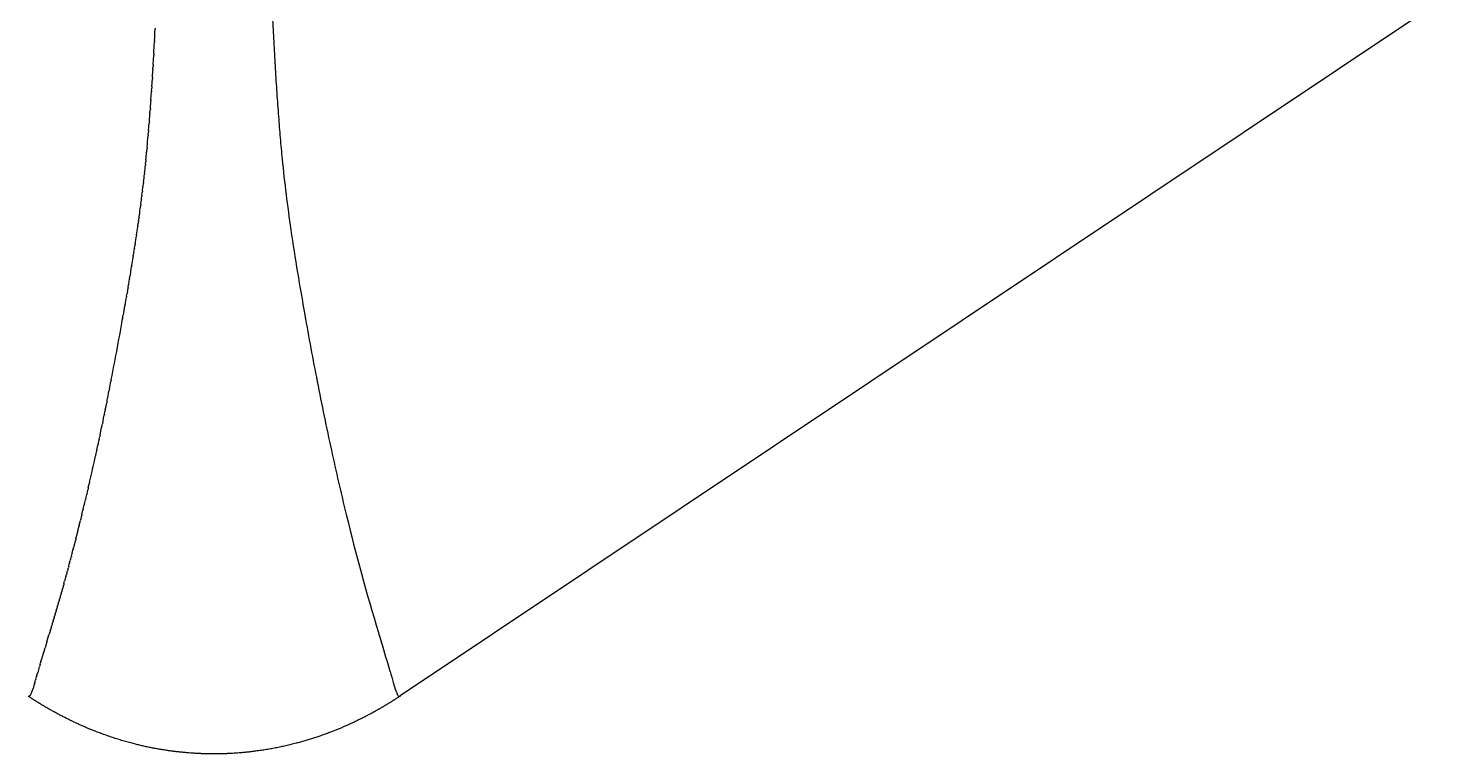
# Model space of a CAD drawing. Header units: millimetres. Extents: x 6152 to 28526, y 1087 to 12861.
# Drawn here: x 10384 to 10578.3, y 10625.2 to 10725.7 of the extents above; entities that cross this region are included whole.
import ezdxf

# ---------------------------------------------------------------- set-up
doc = ezdxf.new("R2010")
doc.units = ezdxf.units.MM
doc.header["$LTSCALE"] = 0.05

msp = doc.modelspace()

# ---------------------------------------------------------------- linework, layer by layer
for p, q in [((10578.31, 10728.58), (10435.57, 10633.27)), ((10401.61, 10725.73), (10401.61, 10725.57)), ((10401.53, 10723.97), (10401.52, 10723.79)), ((10401.35, 10720.71), (10401.42, 10722)), ((10401.43, 10722.21), (10401.42, 10722)), ((10401.24, 10718.88), (10401.31, 10719.96)), ((10401.31, 10720.1), (10401.34, 10720.47)), ((10401.31, 10720.1), (10401.31, 10719.96)), ((10401.35, 10720.71), (10401.34, 10720.47)), ((10401.12, 10717.04), (10401.15, 10717.42)), ((10401.16, 10717.65), (10401.15, 10717.42)), ((10401.16, 10717.65), (10401.23, 10718.69)), ((10401.24, 10718.88), (10401.23, 10718.69)), ((10400.95, 10714.6), (10401.02, 10715.64)), ((10401.04, 10715.82), (10401.02, 10715.64)), ((10401.04, 10715.82), (10401.11, 10716.91)), ((10401.12, 10717.04), (10401.11, 10716.91)), ((10400.81, 10712.77), (10400.89, 10713.86)), ((10400.9, 10713.99), (10400.89, 10713.86)), ((10400.9, 10713.99), (10400.93, 10714.37)), ((10400.95, 10714.6), (10400.93, 10714.37)), ((10400.71, 10711.55), (10400.69, 10711.32)), ((10400.71, 10711.55), (10400.79, 10712.59)), ((10400.81, 10712.77), (10400.79, 10712.59)), ((10400.66, 10710.97), (10400.65, 10710.81)), ((10400.66, 10710.97), (10400.69, 10711.32)), ((10400.45, 10708.64), (10400.44, 10708.53)), ((10400.45, 10708.64), (10400.49, 10709.04)), ((10400.51, 10709.22), (10400.49, 10709.04)), ((10400.15, 10705.67), (10400.13, 10705.5)), ((10400.28, 10706.9), (10400.27, 10706.76)), ((10400.28, 10706.9), (10400.32, 10707.27)), ((10400.34, 10707.48), (10400.32, 10707.27)), ((10399.87, 10703.21), (10399.93, 10703.73)), ((10399.94, 10703.82), (10399.93, 10703.73)), ((10399.94, 10703.82), (10399.99, 10704.24)), ((10400.01, 10704.44), (10399.99, 10704.24)), ((10399.79, 10702.6), (10399.78, 10702.47)), ((10399.79, 10702.6), (10399.84, 10702.98)), ((10399.87, 10703.21), (10399.84, 10702.98)), ((10399.39, 10699.54), (10399.45, 10699.96)), ((10399.47, 10700.15), (10399.45, 10699.96)), ((10399.63, 10701.37), (10399.61, 10701.22)), ((10399.21, 10698.32), (10399.2, 10698.21)), ((10399.21, 10698.32), (10399.27, 10698.71)), ((10399.3, 10698.93), (10399.27, 10698.71)), ((10399.3, 10698.93), (10399.38, 10699.46)), ((10399.39, 10699.54), (10399.38, 10699.46)), ((10399.04, 10697.1), (10399.02, 10696.96)), ((10398.38, 10692.85), (10398.55, 10693.96)), ((10398.57, 10694.07), (10398.55, 10693.96)), ((10398.57, 10694.07), (10398.63, 10694.46)), ((10398.67, 10694.67), (10398.63, 10694.46)), ((10398.67, 10694.67), (10398.75, 10695.21)), ((10398.76, 10695.28), (10398.75, 10695.21)), ((10398.76, 10695.28), (10398.83, 10695.71)), ((10398.85, 10695.89), (10398.83, 10695.71)), ((10398.18, 10691.64), (10398.35, 10692.72)), ((10398.38, 10692.85), (10398.35, 10692.72)), ((10397.87, 10689.83), (10397.94, 10690.23)), ((10397.97, 10690.43), (10397.94, 10690.23)), ((10397.97, 10690.43), (10398.07, 10690.98)), ((10398.08, 10691.04), (10398.07, 10690.98)), ((10398.08, 10691.04), (10398.15, 10691.48)), ((10398.18, 10691.64), (10398.15, 10691.48)), ((10397.46, 10687.41), (10397.64, 10688.5)), ((10397.67, 10688.62), (10397.64, 10688.5)), ((10397.67, 10688.62), (10397.73, 10688.99)), ((10397.77, 10689.22), (10397.73, 10688.99)), ((10397.77, 10689.22), (10397.86, 10689.74)), ((10397.87, 10689.83), (10397.86, 10689.74)), ((10397.46, 10687.41), (10397.43, 10687.26)), ((10395.54, 10677.03), (10395.5, 10676.81)), ((10395.54, 10677.03), (10395.59, 10677.3)), ((10423.96, 10677.3), (10424.01, 10677.06)), ((10395.29, 10675.77), (10395.26, 10675.58)), ((10394.59, 10672.3), (10394.66, 10672.63)), ((10394.71, 10672.87), (10394.66, 10672.63)), ((10394.71, 10672.87), (10394.81, 10673.37)), ((10394.83, 10673.45), (10394.91, 10673.86)), ((10394.95, 10674.03), (10394.91, 10673.86)), ((10394.23, 10670.56), (10394.31, 10670.92)), ((10394.35, 10671.14), (10394.31, 10670.92)), ((10394.35, 10671.14), (10394.46, 10671.65)), ((10394.47, 10671.72), (10394.56, 10672.14)), ((10394.59, 10672.3), (10394.56, 10672.14)), ((10393.71, 10668.08), (10393.84, 10668.72)), ((10393.87, 10668.83), (10393.84, 10668.72)), ((10393.87, 10668.83), (10393.95, 10669.2)), ((10393.99, 10669.41), (10393.95, 10669.2)), ((10393.99, 10669.41), (10394.1, 10669.94)), ((10394.11, 10669.99), (10394.2, 10670.43)), ((10394.23, 10670.56), (10394.2, 10670.43)), ((10393.38, 10666.59), (10393.52, 10667.25)), ((10393.54, 10667.33), (10393.52, 10667.25)), ((10393.54, 10667.33), (10393.68, 10667.98)), ((10393.71, 10668.08), (10393.68, 10667.98)), ((10393.21, 10665.84), (10393.36, 10666.52)), ((10392.02, 10660.62), (10392.15, 10661.17)), ((10392.19, 10661.36), (10392.15, 10661.17)), ((10392.19, 10661.36), (10392.32, 10661.9)), ((10392.36, 10662.11), (10392.32, 10661.9)), ((10392.36, 10662.11), (10392.48, 10662.62)), ((10392.54, 10662.85), (10392.48, 10662.62)), ((10391.48, 10658.39), (10391.62, 10658.99)), ((10391.66, 10659.13), (10391.62, 10658.99)), ((10391.66, 10659.13), (10391.8, 10659.71)), ((10391.84, 10659.87), (10391.8, 10659.71)), ((10391.84, 10659.87), (10391.97, 10660.44)), ((10392.02, 10660.62), (10391.97, 10660.44)), ((10391.11, 10656.91), (10391.27, 10657.54)), ((10391.3, 10657.65), (10391.27, 10657.54)), ((10391.3, 10657.65), (10391.45, 10658.26)), ((10391.48, 10658.39), (10391.45, 10658.26)), ((10390.63, 10655), (10390.85, 10655.85)), ((10390.88, 10655.96), (10390.85, 10655.85)), ((10390.88, 10655.96), (10391.09, 10656.82)), ((10391.11, 10656.91), (10391.09, 10656.82)), ((10390.14, 10653.1), (10390.23, 10653.45)), ((10390.27, 10653.58), (10390.23, 10653.45)), ((10390.27, 10653.58), (10390.36, 10653.93)), ((10390.39, 10654.05), (10390.36, 10653.93)), ((10390.39, 10654.05), (10390.61, 10654.89)), ((10390.63, 10655), (10390.61, 10654.89)), ((10389.64, 10651.21), (10389.6, 10651.06)), ((10389.64, 10651.21), (10389.73, 10651.54)), ((10389.77, 10651.68), (10389.73, 10651.54)), ((10389.77, 10651.68), (10389.86, 10652.01)), ((10389.89, 10652.15), (10389.86, 10652.01)), ((10389.89, 10652.15), (10389.98, 10652.49)), ((10390.02, 10652.63), (10389.98, 10652.49)), ((10390.02, 10652.63), (10390.11, 10652.97)), ((10390.14, 10653.1), (10390.11, 10652.97)), ((10389.13, 10649.32), (10389.08, 10649.15)), ((10389.13, 10649.32), (10389.21, 10649.63)), ((10389.25, 10649.79), (10389.21, 10649.63)), ((10389.25, 10649.79), (10389.34, 10650.1)), ((10389.38, 10650.26), (10389.34, 10650.1)), ((10389.38, 10650.26), (10389.47, 10650.58)), ((10389.51, 10650.73), (10389.47, 10650.58)), ((10389.51, 10650.73), (10389.6, 10651.06)), ((10388.6, 10647.43), (10388.55, 10647.25)), ((10388.6, 10647.43), (10388.68, 10647.72)), ((10388.73, 10647.9), (10388.68, 10647.72)), ((10388.73, 10647.9), (10388.81, 10648.2)), ((10388.86, 10648.37), (10388.81, 10648.2)), ((10388.86, 10648.37), (10388.95, 10648.67)), ((10388.99, 10648.84), (10388.95, 10648.67)), ((10388.99, 10648.84), (10389.08, 10649.15)), ((10388.06, 10645.55), (10388, 10645.36)), ((10388.06, 10645.55), (10388.14, 10645.83)), ((10388.2, 10646.02), (10388.14, 10645.83)), ((10388.2, 10646.02), (10388.28, 10646.3)), ((10388.33, 10646.49), (10388.28, 10646.3)), ((10388.33, 10646.49), (10388.41, 10646.78)), ((10388.47, 10646.96), (10388.41, 10646.78)), ((10388.47, 10646.96), (10388.55, 10647.25)), ((10387.37, 10643.22), (10387.44, 10643.47)), ((10387.51, 10643.69), (10387.44, 10643.47)), ((10387.51, 10643.69), (10387.58, 10643.94)), ((10387.65, 10644.15), (10387.58, 10643.94)), ((10387.65, 10644.15), (10387.72, 10644.41)), ((10387.79, 10644.62), (10387.72, 10644.41)), ((10387.79, 10644.62), (10387.86, 10644.88)), ((10387.92, 10645.09), (10387.86, 10644.88)), ((10387.92, 10645.09), (10388, 10645.36)), ((10386.62, 10640.77), (10386.91, 10641.71)), ((10386.98, 10641.94), (10386.91, 10641.71)), ((10386.98, 10641.94), (10387.02, 10642.06)), ((10387.09, 10642.29), (10387.02, 10642.06)), ((10387.09, 10642.29), (10387.16, 10642.53)), ((10387.23, 10642.75), (10387.16, 10642.53)), ((10387.23, 10642.75), (10387.3, 10643)), ((10387.37, 10643.22), (10387.3, 10643)), ((10432.54, 10642.06), (10432.61, 10641.82)), ((10432.61, 10641.82), (10432.97, 10640.65)), ((10386.3, 10639.75), (10386.37, 10639.95)), ((10386.62, 10640.77), (10386.37, 10639.95)), ((10385.68, 10637.66), (10385.59, 10637.36)), ((10385.68, 10637.66), (10385.73, 10637.83)), ((10385.76, 10637.92), (10385.73, 10637.83)), ((10385.76, 10637.92), (10385.8, 10638.07)), ((10385.83, 10638.18), (10385.8, 10638.07)), ((10385.83, 10638.18), (10385.87, 10638.3)), ((10385.99, 10638.71), (10385.87, 10638.3)), ((10385.99, 10638.71), (10386.01, 10638.77)), ((10385.08, 10635.54), (10385.19, 10635.93)), ((10385.2, 10635.97), (10385.19, 10635.93)), ((10385.2, 10635.97), (10385.36, 10636.53)), ((10385.56, 10637.24), (10385.36, 10636.53)), ((10385.56, 10637.24), (10385.59, 10637.36)), ((10384.6, 10633.97), (10384.59, 10633.94)), ((10384.6, 10633.97), (10384.62, 10634.05)), ((10384.63, 10634.08), (10384.62, 10634.05)), ((10384.63, 10634.08), (10384.66, 10634.17)), ((10384.67, 10634.18), (10384.66, 10634.17)), ((10384.67, 10634.18), (10384.7, 10634.28)), ((10384.83, 10634.7), (10384.7, 10634.28)), ((10384.83, 10634.7), (10384.84, 10634.75)), ((10384.89, 10634.91), (10384.84, 10634.75)), ((10384.89, 10634.91), (10384.91, 10634.99)), ((10384.95, 10635.12), (10384.91, 10634.99)), ((10384.95, 10635.12), (10385.05, 10635.46)), ((10385.08, 10635.54), (10385.05, 10635.46)), ((10434.6, 10635.12), (10434.92, 10634.08)), ((10434.92, 10634.08), (10434.93, 10634.05)), ((10434.93, 10634.05), (10434.96, 10633.97)), ((10384.19, 10633.24), (10384.18, 10633.23)), ((10384.19, 10633.24), (10384.2, 10633.24)), ((10435.56, 10633.26), (10435.57, 10633.27))]:
    msp.add_line(p, q)
for centre, radius, start, end in [((10029.9, 10742.9), 372.11, 357.0845, 357.3313), ((9980.26, 10745.44), 421.81, 356.8431, 357.0579), ((10145.58, 10732.55), 255.99, 354.7716, 355.1292), ((10196.43, 10727.85), 204.92, 354.2959, 354.5915), ((10212.58, 10726.25), 188.7, 353.7391, 354.0727), ((10204.18, 10727.17), 197.15, 353.3786, 353.6883), ((10179.57, 10730.16), 221.94, 352.549, 352.8352), ((10167.48, 10731.74), 234.14, 352.2463, 352.5093), ((10130.91, 10736.88), 271.06, 351.5623, 351.7985), ((10112.23, 10739.65), 289.94, 351.3183, 351.5324), ((9856.61, 10781.86), 549.03, 349.9467, 350.078), ((9871.69, 10779), 533.68, 348.9882, 349.9665), ((10395.72, 10685.9), 1.45, 344.9348, 354.8944), ((10946.53, 10778.75), 532.33, 190.0326, 191.0404), ((10423.83, 10685.9), 1.45, 185.1056, 195.0652), ((9939.74, 10765.85), 464.37, 348.8151, 348.9462), ((9936.2, 10766.52), 467.97, 348.601, 348.7946), ((9947.88, 10764.17), 456.06, 348.5162, 348.5268), ((9961.64, 10761.35), 442.02, 348.2924, 348.3011), ((9974.68, 10758.62), 428.7, 348.0617, 348.0683), ((10018.84, 10748.97), 383.49, 347.023, 347.4726), ((10007.52, 10751.5), 395.1, 347.4704, 347.4781), ((10001.71, 10752.78), 401.05, 347.5783, 347.5883), ((10557.87, 10587.01), 179.49, 162.9143, 163.2386), ((10298.39, 10598.39), 141.06, 15.735, 17.4326), ((10568.23, 10674.22), 139.23, 195.6557, 196.3085), ((10381.41, 10635.01), 3.35, 335.1223, 338.2779), ((10380.59, 10635.35), 4.24, 338.1284, 340.4882), ((10439.17, 10635.43), 4.46, 199.0493, 201.829), ((10438.15, 10635.01), 3.35, 201.7221, 204.8777), ((10384.12, 10633.44), 0.218, 241.1756, 280.2965), ((10384.11, 10633.41), 0.186, 239.2899, 289.6614), ((10384.01, 10633.57), 0.376, 300.6116, 330.9688), ((10382.88, 10634.29), 1.72, 327.9702, 336.2395), ((10436.61, 10634.26), 1.65, 203.6421, 212.7631), ((10435.54, 10633.55), 0.358, 210.3078, 239.8884), ((10435.44, 10633.41), 0.184, 243.2078, 300.9921), ((10435.44, 10633.44), 0.218, 259.7035, 298.8244), ((10435.36, 10633.56), 0.36, 304.8093, 330.9899), ((10435.39, 10633.53), 0.311, 304.7884, 333.1518)]:
    msp.add_arc(centre, radius, start, end)
for points, knots in [([(10420.41, 10771.36), (10419.85, 10768.26), (10419.13, 10763.33), (10418.42, 10756.72), (10418.05, 10752.59), (10417.86, 10749.6), (10417.73, 10746.83), (10417.65, 10743.87), (10417.62, 10740.7), (10417.62, 10737.22), (10417.68, 10732.58), (10417.84, 10727.7), (10418.05, 10723.44), (10418.24, 10720.1), (10418.45, 10716.78), (10418.68, 10713.6), (10418.93, 10710.53), (10419.25, 10706.94), (10419.73, 10702.7), (10420.71, 10695.49), (10421.65, 10689.94), (10422.35, 10686.02)], [0, 0, 0, 0, 9.458313, 14.943914, 19.939287, 21.908651, 23.904371, 28.267691, 30.801035, 33.423499, 38.679108, 44.722509, 48.092785, 51.461199, 54.763998, 58.07728, 61.031349, 63.982327, 68.907032, 73.83036, 85.79327, 85.79327, 85.79327, 85.79327]), ([(10424.06, 10676.81), (10424.37, 10675.2), (10425.01, 10672.03), (10426.31, 10665.88), (10428.62, 10655.86), (10430.89, 10647.46), (10432.54, 10642.06)], [0, 0, 0, 0, 4.924402, 9.70135, 18.848696, 35.789289, 35.789289, 35.789289, 35.789289])]:
    msp.add_open_spline(points, degree=3, knots=knots)
msp.add_rational_spline([(10435.54, 10633.25), (10434.51, 10632.56), (10433.45, 10631.91), (10432.36, 10631.3), (10431.48, 10630.8), (10429.66, 10629.84), (10425.94, 10628.18), (10421.16, 10626.58), (10415.42, 10625.48), (10411.61, 10625.24), (10409.78, 10625.24), (10408.85, 10625.24), (10407.01, 10625.3), (10403.22, 10625.65), (10398.39, 10626.58), (10392.65, 10628.5), (10388.98, 10630.29), (10387.19, 10631.3), (10386.11, 10631.91), (10385.05, 10632.56), (10384.01, 10633.25)], [1, 0.999543953705, 0.999543953705, 1, 1, 1, 1, 1, 1, 1, 1, 1, 1, 1, 1, 1, 1, 1, 0.999543953705, 0.999543953705, 1], degree=3, knots=[0, 0, 0, 0, 3.733891, 3.733891, 3.733891, 6.773829, 9.888207, 15.947931, 21.871724, 27.378482, 27.378482, 27.378482, 30.162305, 32.885239, 38.809032, 44.868757, 51.023073, 51.023073, 51.023073, 54.756964, 54.756964, 54.756964, 54.756964])

doc.saveas('drawing.dxf')
